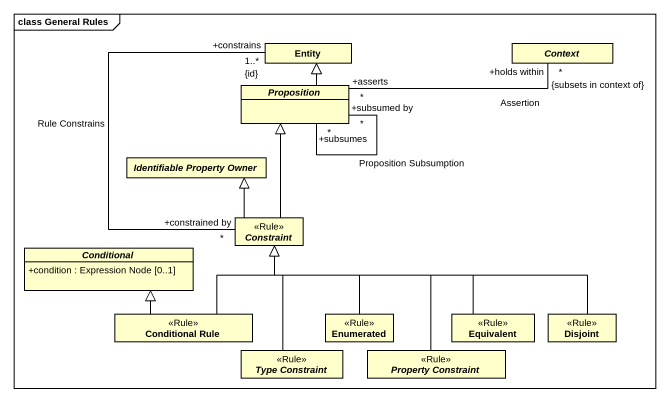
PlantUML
@startuml
mainframe class General Rules
hide circle
hide empty members
skinparam classAttributeIconSize 0
class "Entity" as Entity_
abstract class Context
abstract class Proposition
abstract class "Identifiable Property Owner" as Identifiable_Property_Owner
abstract class Constraint <<Rule>>
abstract class Conditional {
  +condition : Expression Node [0..1]
}
class "Conditional Rule" as Conditional_Rule <<Rule>>
class Enumerated <<Rule>>
class Equivalent <<Rule>>
class Disjoint <<Rule>>
abstract class "Type Constraint" as Type_Constraint <<Rule>>
abstract class "Property Constraint" as Property_Constraint <<Rule>>
Context "+holds within\n*\n{subsets in context of}" -left- "+asserts\n*" Proposition : Assertion
Proposition -up-|> Entity_
Proposition "+subsumed by\n*" -- "+subsumes\n*" Proposition : Proposition Subsumption
Constraint "+constrained by\n*" -up- "+constrains\n1..*\n{id}" Entity_ : Rule Constrains
Constraint -up-|> Proposition
Constraint -up-|> Identifiable_Property_Owner
Conditional_Rule -up-|> Constraint
Conditional_Rule -up-|> Conditional
Enumerated -up-|> Constraint
Equivalent -left-|> Constraint
Disjoint -left-|> Constraint
Type_Constraint -up-|> Constraint
Property_Constraint -up-|> Constraint
@enduml
